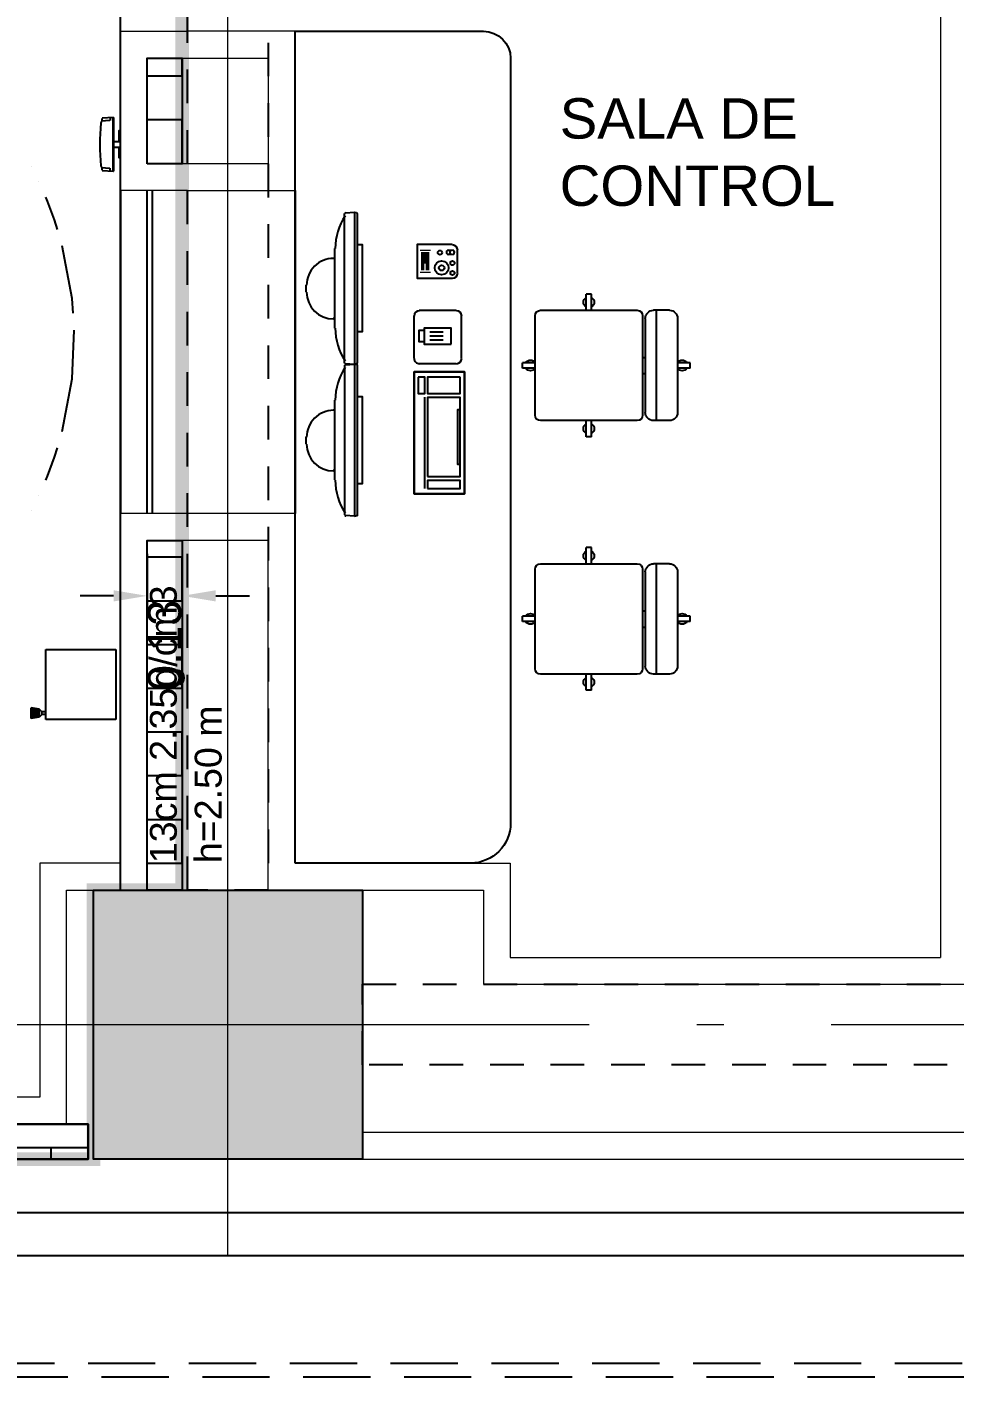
# Model space of a CAD drawing. Header units: metres. Extents: x -22 to 564, y 0 to 143.
# Drawn here: x 103.46 to 106.91, y 32.72 to 37.73 of the extents above; entities that cross this region are included whole.
import ezdxf
from ezdxf.enums import TextEntityAlignment as Align

# ---------------------------------------------------------------- set-up
doc = ezdxf.new("R2010")
doc.units = ezdxf.units.M
for name, pattern in [('EJES630', [6.3, 5.5, -0.4, 0, -0.4]), ('XREF 1N NEURO-ONCOLOGIA$0$DASHED2', [0.375, 0.25, -0.125]), ('XREF 1N NEURO-ONCOLOGIA$0$HIDDEN2', [0.1875, 0.125, -0.0625]), ('XREF 1N NEURO-ONCOLOGIA$0$PDF_IMPORT', [1, 0.8, -0.2])]:
    doc.linetypes.add(name, pattern=pattern)
doc.layers.add('EJES', color=11, linetype='EJES630', lineweight=0)
doc.layers.add('XREF 1N NEURO-ONCOLOGIA$0$MUROS DE TABLAROCA', color=150, linetype='Continuous', lineweight=13)
for name, color, linetype in [('TEXTO', 7, 'Continuous'), ('XREF 1N NEURO-ONCOLOGIA$0$-CG-M-WALL', 7, 'Continuous'), ('XREF 1N NEURO-ONCOLOGIA$0$CANCELES', 1, 'Continuous'), ('XREF 1N NEURO-ONCOLOGIA$0$COLUMNAS', 6, 'Continuous'), ('XREF 1N NEURO-ONCOLOGIA$0$CONTRAVENTEOS', 6, 'XREF 1N NEURO-ONCOLOGIA$0$HIDDEN2'), ('XREF 1N NEURO-ONCOLOGIA$0$COTAS PAÑOS', 8, 'Continuous'), ('XREF 1N NEURO-ONCOLOGIA$0$EQUIPO TOMOGRAFIA', 40, 'Continuous'), ('XREF 1N NEURO-ONCOLOGIA$0$HATCH', 7, 'Continuous'), ('XREF 1N NEURO-ONCOLOGIA$0$LAMINA MULTIPERFORADA', 9, 'Continuous'), ('XREF 1N NEURO-ONCOLOGIA$0$LOSA BLINDADA', 20, 'XREF 1N NEURO-ONCOLOGIA$0$DASHED2'), ('XREF 1N NEURO-ONCOLOGIA$0$MOBILIARIO', 161, 'Continuous'), ('XREF 1N NEURO-ONCOLOGIA$0$Mobiliario Fijo', 40, 'Continuous'), ('XREF 1N NEURO-ONCOLOGIA$0$MUROS BAJOS', 2, 'Continuous'), ('XREF 1N NEURO-ONCOLOGIA$0$NOVIDESA', 11, 'Continuous'), ('XREF 1N NEURO-ONCOLOGIA$0$TABIQUES BLINDADOS', 30, 'Continuous'), ('XREF 1N NEURO-ONCOLOGIA$0$TEX-MOB', 4, 'Continuous')]:
    doc.layers.add(name, color=color, linetype=linetype)
doc.styles.add('100 LOCALES 25', font='arial.ttf', dxfattribs={"height": 0.25})
doc.styles.add('XREF 1N NEURO-ONCOLOGIA$0$COTAS', font='arial.ttf')
doc.styles.add('XREF 1N NEURO-ONCOLOGIA$0$HANDLET', font='romans.shx')
doc.dimstyles.new('XREF 1N NEURO-ONCOLOGIA$0$50 FLECHAS', dxfattribs={"dimscale": 0.5, "dimtxt": 0.25, "dimasz": 0.25, "dimexe": 0.1, "dimexo": 0.1, "dimgap": 0.025, "dimtad": 0, "dimtih": 1, "dimtoh": 1, "dimzin": 1, "dimdsep": 46, "dimtxsty": 'XREF 1N NEURO-ONCOLOGIA$0$COTAS', "dimcen": 0.1, "dimclrd": 256, "dimclre": 256, "dimclrt": 7, "dimadec": 0, "dimazin": 1, "dimtfac": 1, "dimtofl": 0, "dimtmove": 2, "dimatfit": 3, "dimfxl": 1, "dimtolj": 1, "dimtzin": 1, "dimlwd": -1, "dimlwe": -1, "dimarcsym": 0})

# ---------------------------------------------------------------- blocks, each defined once
blk = doc.blocks.new('XREF 1N NEURO-ONCOLOGIA$0$C-1')
at = {"layer": 'XREF 1N NEURO-ONCOLOGIA$0$-CG-M-WALL', "true_color": 0x636466}
h = blk.add_hatch(color=251, dxfattribs=at)
h.dxf.hatch_style = 1
h.paths.add_polyline_path([(-0.5, -0.5), (-0.5, 0.5), (0.5, 0.5), (0.5, -0.5)])
blk.add_lwpolyline([(-0.5, -0.5), (-0.5, 0.5), (0.5, 0.5), (0.5, -0.5)], close=True)
blk = doc.blocks.new('XREF 1N NEURO-ONCOLOGIA$0$SILLGIRS')
for p, q in [((-0.01, 0.3773), (-0.01, 0.33)), ((-0.01, 0.3773), (0.01, 0.3773)), ((0.01, 0.3773), (0.01, 0.33)), ((0.175, 0.33), (-0.175, 0.33)), ((-0.205, 0.3), (-0.205, 0.24)), ((0.205, 0.3), (0.205, 0.24)), ((0.205, 0.25), (-0.205, 0.25)), ((0.175, 0.21), (-0.175, 0.21)), ((-0.03, 0.2), (-0.03, 0.21)), ((0.03, 0.2), (0.03, 0.21)), ((-0.205, 0.18), (-0.205, -0.18)), ((0.185, 0.2), (-0.185, 0.2)), ((0.205, -0.18), (0.205, 0.18)), ((-0.265, 0.01), (-0.205, 0.01)), ((-0.265, 0.01), (-0.265, -0.01)), ((0.205, 0.01), (0.265, 0.01)), ((0.265, 0.01), (0.265, -0.01)), ((-0.265, -0.01), (-0.205, -0.01)), ((0.205, -0.01), (0.265, -0.01)), ((-0.185, -0.2), (0.185, -0.2)), ((-0.01, -0.2), (-0.01, -0.2473)), ((0.01, -0.2), (0.01, -0.2473)), ((-0.01, -0.2473), (0.01, -0.2473))]:
    blk.add_line(p, q)
for centre, radius, start, end in [((0, 0.3473), 0.02, 120, 240), ((0, 0.3473), 0.02, 300, 60), ((-0.175, 0.3), 0.03, 90, 180), ((0.175, 0.3), 0.03, 0, 90), ((-0.175, 0.24), 0.03, 180, 270), ((0.175, 0.24), 0.03, 270, 0), ((-0.185, 0.18), 0.02, 90, 180), ((0.185, 0.18), 0.02, 0, 90), ((-0.235, 0), 0.02, 30, 150), ((0.235, 0), 0.02, 30, 150), ((-0.235, 0), 0.02, 210, 330), ((0.235, 0), 0.02, 210, 330), ((-0.185, -0.18), 0.02, 180, 270), ((0, -0.2173), 0.02, 120, 240), ((0, -0.2173), 0.02, 300, 60), ((0.185, -0.18), 0.02, 270, 0)]:
    blk.add_arc(centre, radius, start, end)
blk = doc.blocks.new('XREF 1N NEURO-ONCOLOGIA$0$BOSANPED')
for p, q in [((-0.13, -0.13), (-0.13, 0.13)), ((-0.13, 0.13), (0.13, 0.13)), ((0.13, 0.13), (0.13, -0.13)), ((0.13, 0.1108), (0.145, 0.1108)), ((0.13, 0.1008), (0.145, 0.1008)), ((0.145, 0.1108), (0.155, 0.1208)), ((0.145, 0.1108), (0.145, 0.1008)), ((0.145, 0.1008), (0.155, 0.0908)), ((0.155, 0.1208), (0.185, 0.1258)), ((0.155, 0.1208), (0.155, 0.0908)), ((0.158, 0.1213), (0.158, 0.0903)), ((0.161, 0.1218), (0.161, 0.0898)), ((0.164, 0.1223), (0.164, 0.0893)), ((0.167, 0.1228), (0.167, 0.0888)), ((0.17, 0.1233), (0.17, 0.0883)), ((0.173, 0.1238), (0.173, 0.0878)), ((0.176, 0.1243), (0.176, 0.0873)), ((0.179, 0.1248), (0.179, 0.0868)), ((0.182, 0.1253), (0.182, 0.0863)), ((0.185, 0.1258), (0.185, 0.0858)), ((0.155, 0.0908), (0.185, 0.0858)), ((0.13, -0.13), (-0.13, -0.13))]:
    blk.add_line(p, q)
blk = doc.blocks.new('XREF 1N NEURO-ONCOLOGIA$0$A$C15cbfa62')
at = {"lineweight": 25}
for points in [[(-0.5162, -1.2333), (-0.5162, -0.677)], [(-0.513, -0.6748), (-0.4792, -0.6727), (-0.4792, -1.2376), (-0.4718, -1.2386)], [(-0.4792, -0.6727), (-0.4718, -0.6738)], [(-0.4696, -0.677), (-0.4696, -1.2333)], [(-0.4696, -0.7933), (-0.4506, -0.7933), (-0.4506, -1.118), (-0.4696, -1.118)], [(-0.1164, -0.7933), (-0.2465, -0.7933), (-0.2465, -0.9181), (-0.1164, -0.9181)], [(-0.5585, -0.843), (-0.5532, -0.843)], [(-0.5532, -1.1032), (-0.5532, -0.8071)], [(-0.1312, -0.8134), (-0.1164, -0.8134)], [(-0.1312, -0.8282), (-0.1164, -0.8282)], [(-0.1238, -0.8261), (-0.1238, -0.8155)], [(-0.0963, -0.898), (-0.0963, -0.8134)], [(-0.659, -0.9689), (-0.659, -0.9435)], [(-0.1015, -1.0377), (-0.2391, -1.0377)], [(-0.5543, -1.0683), (-0.5585, -1.0683)], [(-0.2591, -1.0577), (-0.2591, -1.2154)], [(-0.0814, -1.2154), (-0.0814, -1.0577)], [(-0.22, -1.1128), (-0.2401, -1.1128), (-0.2401, -1.1529), (-0.22, -1.1529)], [(-0.1999, -1.118), (-0.1502, -1.118)], [(-0.1999, -1.1328), (-0.1502, -1.1328)], [(-0.1999, -1.1477), (-0.1502, -1.1477)], [(-0.5151, -1.7982), (-0.5151, -1.2418)], [(-0.513, -1.2354), (-0.4792, -1.2376), (-0.4718, -1.2354)], [(-0.513, -1.2397), (-0.4792, -1.2376), (-0.4792, -1.8024), (-0.513, -1.8003)], [(-0.4696, -1.2418), (-0.4696, -1.7982)], [(-0.2391, -1.2354), (-0.1015, -1.2354)], [(-0.5532, -1.6681), (-0.5532, -1.3708)], [(-0.4696, -1.3581), (-0.4506, -1.3581), (-0.4506, -1.6829), (-0.4696, -1.6829)], [(-0.2179, -1.6998), (-0.2179, -1.3603)], [(-0.5585, -1.4079), (-0.5532, -1.4079)], [(-0.0867, -1.4068), (-0.0963, -1.4068), (-0.0963, -1.6099), (-0.0867, -1.6099)], [(-0.659, -1.5337), (-0.659, -1.5083)], [(-0.5532, -1.6332), (-0.5585, -1.6332)], [(-0.4792, -1.8024), (-0.4718, -1.8003)]]:
    blk.add_lwpolyline(points, dxfattribs=at)
at = {"lineweight": 0}
for points in [[(-0.1967, -0.8155), (-0.2359, -0.8155)], [(-0.2359, -0.8959), (-0.1967, -0.8959)]]:
    blk.add_lwpolyline(points, dxfattribs=at)
at = {"linetype": 'XREF 1N NEURO-ONCOLOGIA$0$PDF_IMPORT', "lineweight": 25}
for points in [[(-0.202, -0.825), (-0.2316, -0.825)], [(-0.202, -0.8314), (-0.2316, -0.8314)], [(-0.202, -0.8377), (-0.2316, -0.8377)], [(-0.202, -0.843), (-0.2316, -0.843)], [(-0.202, -0.8494), (-0.2316, -0.8494)], [(-0.202, -0.8557), (-0.2316, -0.8557)], [(-0.202, -0.861), (-0.2316, -0.861)], [(-0.22, -0.8674), (-0.2316, -0.8674)], [(-0.22, -0.8737), (-0.2316, -0.8737)], [(-0.22, -0.879), (-0.2316, -0.879)], [(-0.22, -0.8853), (-0.2316, -0.8853)], [(-0.202, -0.8674), (-0.2137, -0.8674)], [(-0.202, -0.8737), (-0.2137, -0.8737)], [(-0.202, -0.879), (-0.2137, -0.879)], [(-0.202, -0.8853), (-0.2137, -0.8853)]]:
    blk.add_lwpolyline(points, dxfattribs=at)
at = {"lineweight": 25}
for points in [[(-0.1195, -1.1635), (-0.1195, -1.1032), (-0.22, -1.1032), (-0.22, -1.1635)], [(-0.2581, -1.7199), (-0.0709, -1.7199), (-0.0709, -1.2661), (-0.2581, -1.2661)], [(-0.0709, -1.7199), (-0.2581, -1.7199), (-0.2581, -1.2661), (-0.0709, -1.2661)], [(-0.2433, -1.2862), (-0.2433, -1.3465), (-0.2179, -1.3465), (-0.2179, -1.2862)], [(-0.0867, -1.2862), (-0.2084, -1.2862), (-0.2084, -1.3465), (-0.0867, -1.3465)], [(-0.2084, -1.6554), (-0.0867, -1.6554), (-0.0867, -1.3613), (-0.2084, -1.3613)], [(-0.2084, -1.6998), (-0.0867, -1.6998), (-0.0867, -1.6702), (-0.2084, -1.6702)]]:
    blk.add_lwpolyline(points, close=True, dxfattribs=at)
for centre, radius in [((-0.1618, -0.8227), 0.00793), ((-0.1554, -0.8798), 0.0259), ((-0.1554, -0.8798), 0.01), ((-0.1152, -0.8618), 0.00793), ((-0.1152, -0.8988), 0.00793)]:
    blk.add_circle(centre, radius, dxfattribs=at)
for centre, radius, start, end in [((-0.3215, -0.8121), 0.2301, 146.8323, 178.9398), ((-0.5119, -0.6778), 0.00264, 93.0927, 180.0001), ((-0.4717, -0.6778), 0.00264, 0.0001, 77.47), ((-0.1152, -0.8142), 0.0196, 0, 90), ((-0.5574, -0.9443), 0.1, 89.9341, 180.0055), ((-0.13, -0.8216), 0.00793, 89.176, 270.2802), ((-0.1152, -0.8216), 0.00793, 269.7529, 90.8351), ((-0.1152, -0.8988), 0.0196, 270, 360), ((-0.5574, -0.9697), 0.1, 180.0055, 270.0055), ((-0.2379, -1.0586), 0.0196, 90, 180), ((-0.1004, -1.0586), 0.0196, 0, 90), ((-0.3215, -1.0998), 0.2301, 181.0602, 213.1677), ((-0.3215, -1.3759), 0.2301, 146.8323, 178.9398), ((-0.5119, -1.2342), 0.00264, 180.0001, 266.9784), ((-0.5119, -1.2426), 0.00264, 93.0927, 180.0001), ((-0.4717, -1.2342), 0.00264, 282.53, 359.9999), ((-0.4706, -1.2426), 0.00264, 0.0001, 77.47), ((-0.2379, -1.2162), 0.0196, 180, 270), ((-0.1004, -1.2162), 0.0196, 270, 360), ((-0.5574, -1.5092), 0.1, 89.9341, 180.0055), ((-0.5574, -1.5346), 0.1, 180.0055, 270.0055), ((-0.3215, -1.6647), 0.2301, 181.0602, 213.1677), ((-0.5119, -1.799), 0.00264, 180.0001, 266.9784), ((-0.4706, -1.799), 0.00264, 282.53, 359.9999)]:
    blk.add_arc(centre, radius, start, end, dxfattribs=at)
blk = doc.blocks.new('XREF 1N NEURO-ONCOLOGIA$0$A$C25540b8e')
at = {"lineweight": 25}
blk.add_lwpolyline([(-0.0716, 0.257, 0.001694), (-0.0722, 0.2515, 0.049806), (-0.0722, 0.0923, 0.001694), (-0.0716, 0.0868)], format="xyb", dxfattribs=at)
for points in [[(-0.0391, 0.2602), (-0.0719, 0.2581)], [(-0.0719, 0.257), (-0.0719, 0.257)], [(-0.0688, 0.2687), (-0.0688, 0.2581)], [(-0.0677, 0.0751), (-0.0264, 0.0719), (-0.0264, 0.2718), (-0.0677, 0.2697)], [(-0.0677, 0.2687), (-0.0677, 0.2687)], [(-0.0391, 0.2613), (-0.0391, 0.2613)], [(-0.0381, 0.2718), (-0.0381, 0.2613)], [(-0.0264, 0.2708), (-0.0254, 0.2708)], [(-0.0254, 0.2718), (-0.0254, 0.0719)], [(-0.0254, 0.1618), (-0.0053, 0.1618), (-0.0053, 0.1227), (0, 0.1227), (0, 0.2221), (-0.0053, 0.2221), (-0.0053, 0.1819), (-0.0254, 0.1819)], [(-0.0719, 0.0867), (-0.0719, 0.0867)], [(-0.0719, 0.0857), (-0.0391, 0.0836)], [(-0.0688, 0.0857), (-0.0688, 0.0762)], [(-0.0677, 0.0762), (-0.0677, 0.0762)], [(-0.0381, 0.073), (-0.0381, 0.0836)], [(-0.0264, 0.073), (-0.0254, 0.073)]]:
    blk.add_lwpolyline(points, dxfattribs=at)
blk = doc.blocks.new('XREF 1N NEURO-ONCOLOGIA$0$A$C321fc94a')
at = {"lineweight": 25}
for p, q in [((4.2183, 0.6399), (4.2183, 0.6399)), ((4.2469, 0.5839), (4.2469, 0.5839)), ((4.2796, 0.5109), (4.2733, 0.5257)), ((4.305, 0.4411), (4.2796, 0.5109)), ((4.3167, 0.4062), (4.305, 0.4411)), ((4.2796, -0.5109), (4.305, -0.4411)), ((4.305, -0.4411), (4.3167, -0.4062)), ((4.2733, -0.5257), (4.2796, -0.5109)), ((4.2469, -0.5828), (4.2469, -0.5828)), ((4.2183, -0.6399), (4.2183, -0.6399))]:
    blk.add_line(p, q, dxfattribs=at)
at = {"linetype": 'XREF 1N NEURO-ONCOLOGIA$0$PDF_IMPORT', "lineweight": 25, "ltscale": 5.414381}
for p, q in [((4.3706, 0.1491), (4.3336, 0.3448)), ((4.3748, 0.0952), (4.3706, 0.1491))]:
    blk.add_line(p, q, dxfattribs=at)
at = {"linetype": 'XREF 1N NEURO-ONCOLOGIA$0$PDF_IMPORT', "lineweight": 25, "ltscale": 7.259835}
for p, q in [((4.3706, -0.1491), (4.378, 0.0317)), ((4.3336, -0.3448), (4.3706, -0.1491))]:
    blk.add_line(p, q, dxfattribs=at)
blk = doc.blocks.new('*D498')
at = {"layer": 'XREF 1N NEURO-ONCOLOGIA$0$COTAS PAÑOS', "transparency": 16777216}
for p, q in [((2.1676, 40.6326), (2.1676, 40.7576)), ((2.3239, 40.5076), (2.1176, 40.5076)), ((2.3239, 40.3776), (2.1176, 40.3776)), ((2.1676, 40.2526), (2.1676, 40.1276))]:
    blk.add_line(p, q, dxfattribs=at)
for points in [[(2.1468, 40.6326), (2.1885, 40.6326), (2.1676, 40.5076)], [(2.1468, 40.2526), (2.1885, 40.2526), (2.1676, 40.3776)]]:
    blk.add_solid(points, dxfattribs=at)
at = {"layer": 'XREF 1N NEURO-ONCOLOGIA$0$COTAS PAÑOS', "color": 7, "transparency": 16777216, "insert": (1.9836, 40.4426), "char_height": 0.125, "attachment_point": 5, "style": 'XREF 1N NEURO-ONCOLOGIA$0$COTAS'}
blk.add_mtext('\\A1;0.13', dxfattribs=at)
blk = doc.blocks.new('XREF 1N NEURO-ONCOLOGIA')
at = {"layer": 'XREF 1N NEURO-ONCOLOGIA$0$HATCH'}
h = blk.add_hatch(dxfattribs=at)
h.set_pattern_fill('AR-B816', color=256, scale=0.0007, angle=90)
h.paths.add_polyline_path([(0.0739, 48.0376), (0.2039, 48.0376), (0.2039, 40.7276), (0.0739, 40.7276)])
h = blk.add_hatch(dxfattribs=at)
h.set_pattern_fill('AR-B816', color=256, scale=0.0008, angle=90)
h.paths.add_polyline_path([(1.0739, 40.3776), (1.0739, 40.5076), (2.3739, 40.5076), (2.3739, 40.3776)])
h = blk.add_hatch(dxfattribs=at)
h.set_pattern_fill('AR-B816', color=256, scale=0.0008, angle=90)
h.paths.add_polyline_path([(3.7739, 40.5076), (4.1665, 40.5076), (4.1665, 40.3776), (3.7739, 40.3776)])
at = {"layer": 'XREF 1N NEURO-ONCOLOGIA$0$CANCELES'}
for p, q in [((2.4739, 40.5076, 0), (3.6739, 40.5076, 0)), ((2.4739, 40.4876, 0), (3.6739, 40.4876, 0))]:
    blk.add_line(p, q, dxfattribs=at)
at = {"layer": 'XREF 1N NEURO-ONCOLOGIA$0$CONTRAVENTEOS', "elevation": 0}
blk.add_lwpolyline([(1.0739, 40.3576), (6.9239, 40.3576), (6.9239, 40.0576), (1.0739, 40.0576)], close=True, dxfattribs=at)
at = {"layer": 'XREF 1N NEURO-ONCOLOGIA$0$CONTRAVENTEOS', "color": 3}
blk.add_lwpolyline([(0.7239, 39.7076), (0.7239, 32.3576), (0.4239, 32.3576), (0.4239, 39.7076)], close=True, dxfattribs=at)
at = {"layer": 'XREF 1N NEURO-ONCOLOGIA$0$COTAS PAÑOS'}
blk.add_line((1.0739, 40.6076, 0), (6.9239, 40.6076, 0), dxfattribs=at)
at = {"layer": 'XREF 1N NEURO-ONCOLOGIA$0$COTAS PAÑOS', "elevation": 0}
blk.add_lwpolyline([(0.0739, 48.0376), (0.2039, 48.0376), (0.2039, 40.7276), (0.0739, 40.7276)], close=True, dxfattribs=at)
at = {"layer": 'XREF 1N NEURO-ONCOLOGIA$0$LAMINA MULTIPERFORADA', "linetype": 'XREF 1N NEURO-ONCOLOGIA$0$DASHED2'}
for points in [[(17.0364, 51.2076), (17.0364, 26.858), (22.334, 26.8578), (22.334, -3.0724), (-0.7361, -3.0724), (-0.7361, 52.1676), (10.057, 52.1676)], [(16.9864, 51.2076), (16.9864, 26.808), (22.284, 26.8078), (22.284, -3.0224), (-0.6861, -3.0224), (-0.6861, 52.1176), (10.057, 52.1176)]]:
    blk.add_lwpolyline(points, dxfattribs=at)
at = {"layer": 'XREF 1N NEURO-ONCOLOGIA$0$LOSA BLINDADA', "const_width": 0.05, "elevation": 0}
blk.add_lwpolyline([(0.0739, 48.0576), (0.0739, 40.7076), (1.0739, 40.7076), (1.0739, 40.5076), (1.0739, 40.3776), (5.8539, 40.3776), (5.8539, 44.0746), (8.4739, 44.0746), (8.4739, 48.3876), (7.9239, 48.3876), (7.9239, 48.0576), (6.9239, 48.0576), (6.9239, 48.3876), (1.0739, 48.3876), (1.0739, 48.0576)], close=True, dxfattribs=at)
at = {"layer": 'XREF 1N NEURO-ONCOLOGIA$0$Mobiliario Fijo', "elevation": 0}
blk.add_lwpolyline([(1.1739, 39.9576), (4.2665, 39.9576), (4.2665, 39.2574, -0.411632), (4.1663, 39.1563), (1.3232, 39.1563, -0.412453), (1.1739, 39.3047)], format="xyb", close=True, dxfattribs=at)
at = {"layer": 'XREF 1N NEURO-ONCOLOGIA$0$MUROS BAJOS'}
for p, q in [((3.6739, 40.6076, 0), (2.4739, 40.6076, 0)), ((3.6739, 39.9576), (2.4739, 39.9576))]:
    blk.add_line(p, q, dxfattribs=at)
at = {"layer": 'XREF 1N NEURO-ONCOLOGIA$0$MUROS DE TABLAROCA'}
for p, q in [((0.0739, 39.7076), (0.0739, 34.5658)), ((0.1739, 39.7076), (0.1739, 34.6658)), ((0.7239, 39.2576), (0.7239, 34.6658)), ((0.8239, 39.1576), (0.8239, 37.5577)), ((4.9321, 37.5576), (0.8239, 37.5577))]:
    blk.add_line(p, q, dxfattribs=at)
at = {"layer": 'XREF 1N NEURO-ONCOLOGIA$0$MUROS DE TABLAROCA', "elevation": 0}
for points in [[(2.4739, 40.3576), (2.4739, 40.6076), (1.1739, 40.6076), (1.1739, 40.9076), (0.3039, 40.9076), (0.3039, 47.9576), (1.1739, 47.9576), (1.1739, 48.1576), (2.7275, 48.1576)], [(0.2039, 40.8076), (1.0739, 40.8076), (1.0739, 40.3576), (1.0739, 40.3576)], [(3.6739, 40.3576), (3.6739, 40.6076), (4.2665, 40.6076), (4.2665, 40.3576)]]:
    blk.add_lwpolyline(points, dxfattribs=at)
at = {"layer": 'XREF 1N NEURO-ONCOLOGIA$0$MUROS DE TABLAROCA'}
for points in [[(1.0739, 40.0576), (2.3739, 40.0576), (2.3739, 40.3776)], [(1.1739, 39.9576), (2.4739, 39.9576), (2.4739, 40.3576)], [(3.6739, 40.3576), (3.6739, 39.9576), (4.2665, 39.9576), (4.2665, 40.3576)], [(4.1665, 40.3776), (4.1665, 40.0576), (3.7739, 40.0576), (3.7739, 40.3776)], [(1.0739, 40.0576), (1.0739, 39.2576), (0.7239, 39.2576)], [(1.1739, 39.9576), (1.1739, 39.1576), (0.8239, 39.1576)]]:
    blk.add_lwpolyline(points, dxfattribs=at)
at = {"layer": 'XREF 1N NEURO-ONCOLOGIA$0$NOVIDESA'}
for points in [[(-0.2861, 34.5658), (-0.2861, 51.5176)], [(-0.1261, 34.7258), (-0.1261, 51.3576)]]:
    blk.add_lwpolyline(points, dxfattribs=at)
at = {"layer": 'XREF 1N NEURO-ONCOLOGIA$0$TABIQUES BLINDADOS', "elevation": 0}
for points in [[(0.0739, 48.0376), (0.0739, 40.7276), (0.2039, 40.7276), (0.2039, 48.0376)], [(1.0739, 40.3776), (1.0739, 40.5076), (2.3739, 40.5076), (2.3739, 40.3776)], [(3.7739, 40.5076), (4.1665, 40.5076), (4.1665, 40.3776), (3.7739, 40.3776)]]:
    blk.add_lwpolyline(points, close=True, dxfattribs=at)
at = {"layer": 'XREF 1N NEURO-ONCOLOGIA$0$COLUMNAS'}
blk.add_blockref('XREF 1N NEURO-ONCOLOGIA$0$C-1', (0.5739, 40.2076, 0), dxfattribs=at)
at = {"layer": 'XREF 1N NEURO-ONCOLOGIA$0$EQUIPO TOMOGRAFIA', "rotation": 270}
blk.add_blockref('XREF 1N NEURO-ONCOLOGIA$0$A$C321fc94a', (3.1239, 45.1576, 0), dxfattribs=at)
at = {"layer": 'XREF 1N NEURO-ONCOLOGIA$0$MOBILIARIO'}
for name, p, rotation in [('XREF 1N NEURO-ONCOLOGIA$0$BOSANPED', (1.8378, 40.7543), 90), ('XREF 1N NEURO-ONCOLOGIA$0$A$C25540b8e', (3.6739, 40.6076, 0), 270), ('XREF 1N NEURO-ONCOLOGIA$0$A$C15cbfa62', (4.2665, 39.2574, 0), 270)]:
    blk.add_blockref(name, p, dxfattribs=dict(at, rotation=rotation))
at = {"layer": 'XREF 1N NEURO-ONCOLOGIA$0$MOBILIARIO', "xscale": -1, "rotation": 180}
for p in [(2.0818, 38.8655, 0), (3.0241, 38.8655, 0)]:
    blk.add_blockref('XREF 1N NEURO-ONCOLOGIA$0$SILLGIRS', p, dxfattribs=at)
at = {"layer": 'XREF 1N NEURO-ONCOLOGIA$0$TEX-MOB', "style": 'XREF 1N NEURO-ONCOLOGIA$0$HANDLET'}
for p in [(1.7, 4.5847, 0), (1.7073, 2.0138, 0)]:
    blk.add_attdef('234', text='', height=0.075, rotation=180, dxfattribs=at).set_placement(p, align=Align.MIDDLE_CENTER)
at = {"layer": 'XREF 1N NEURO-ONCOLOGIA$0$COTAS PAÑOS'}
dim = blk.add_linear_dim(base=(2.1676, 40.5076), p1=(2.3739, 40.3776), p2=(2.3739, 40.5076, 0), angle=90, dimstyle='XREF 1N NEURO-ONCOLOGIA$0$50 FLECHAS', dxfattribs=at)
dim.commit()
dim.dimension.update_dxf_attribs({"geometry": '*D498', "text_midpoint": (1.9836, 40.4426)})

msp = doc.modelspace()

# ---------------------------------------------------------------- block references
at = {"rotation": 90}
msp.add_blockref('XREF 1N NEURO-ONCOLOGIA', (144.4169, 33.4511), dxfattribs=at)

# ---------------------------------------------------------------- next in the draw order: linework, layer by layer
at = {"layer": 'EJES'}
for p, q in [((104.2096, 33.165), (104.2096, 58.55)), ((80.8529, 34.025), (145.8292, 34.025))]:
    msp.add_line(p, q, dxfattribs=at)

# ---------------------------------------------------------------- next in the draw order: texts
at = {"layer": 'TEXTO', "color": 0, "insert": (105.443, 37.0663, 0), "char_height": 0.15, "width": 1.841851, "attachment_point": 7, "style": '100 LOCALES 25'}
msp.add_mtext('SALA DE CONTROL', dxfattribs=at)
at = {"layer": 'TEXTO', "color": 0, "insert": (104.1873, 34.6251, 0), "char_height": 0.1, "width": 1.226366, "attachment_point": 7, "rotation": 90, "style": '100 LOCALES 25'}
msp.add_mtext('13cm 2.35g/cm3 h=2.50 m', dxfattribs=at)

doc.saveas('drawing.dxf')
